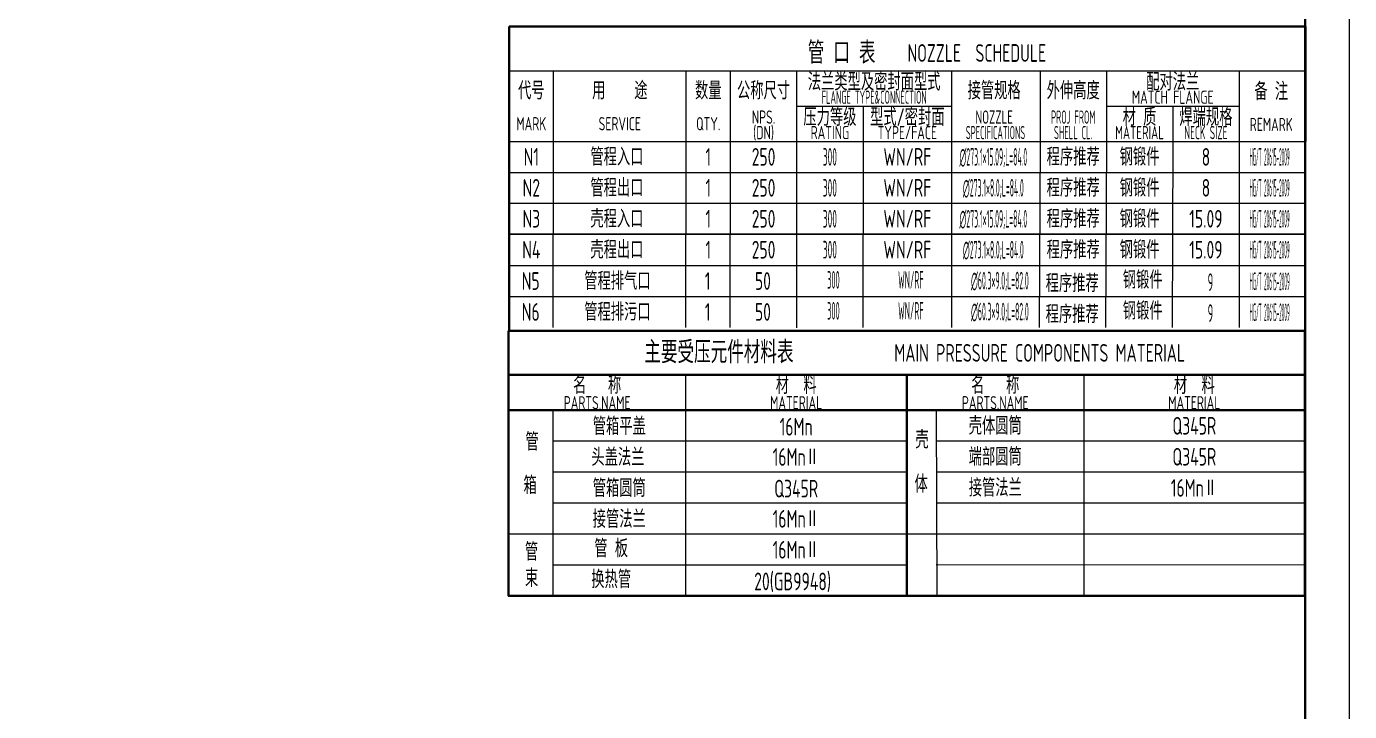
# Model space of a CAD drawing. Header units: millimetres. Extents: x 5765 to 6606, y -201 to 393.
# Drawn here: x 6306.9 to 6606, y -45.6 to 109.4 of the extents above; entities that cross this region are included whole.
import ezdxf
from ezdxf.enums import TextEntityAlignment as Align

# ---------------------------------------------------------------- set-up
doc = ezdxf.new("R2010")
doc.units = ezdxf.units.MM
for name, color, linetype, lineweight in [('1粗实线', 7, 'Continuous', 35), ('2细实线', 3, 'Continuous', 13), ('7文本', 2, 'Continuous', 13), ('9图表', 4, 'Continuous', 13)]:
    doc.layers.add(name, color=color, linetype=linetype, lineweight=lineweight)
doc.styles.add('lanpec', font='bpec_e.shx', dxfattribs={"width": 0.75, "bigfont": 'hztxt.shx'})

# ---------------------------------------------------------------- blocks, each defined once
blk = doc.blocks.new('A1')
at = {"layer": '1粗实线'}
blk.add_lwpolyline([(-816, 10), (-10, 10), (-10, 584), (-816, 584)], close=True, dxfattribs=at)
at = {"layer": '9图表'}
blk.add_lwpolyline([(-841, 0), (0, 0), (0, 594), (-841, 594)], close=True, dxfattribs=at)
blk = doc.blocks.new('管口表表头')
at = {"layer": '1粗实线'}
for p, q in [((-180, 0), (-180, -26)), ((0, 0), (-180, 0)), ((0, 0), (0, -26))]:
    blk.add_line(p, q, dxfattribs=at)
at = {"layer": '9图表'}
for p, q in [((-180, -10), (0, -10)), ((-180, -10), (0, -10)), ((-180, -26), (0, -26))]:
    blk.add_line(p, q, dxfattribs=at)
at = {"layer": '9图表', "color": 4}
for p, q in [((-170, -26), (-170, -10)), ((-140, -26), (-140, -10)), ((-130, -26), (-130, -10)), ((-115, -26), (-115, -10)), ((-80, -10), (-80, -26)), ((-60, -10), (-60, -26)), ((-45, -10), (-45, -26)), ((-15, -10), (-15, -26)), ((-115, -18), (-80, -18)), ((-100, -18), (-100, -26)), ((-45, -18), (-15, -18)), ((-30, -18), (-30, -26))]:
    blk.add_line(p, q, dxfattribs=at)
at = {"layer": '7文本', "color": 4, "style": 'lanpec', "width": 0.75}
for s, height, p in [('管 口 表', 5, (-112.51, -8.44)), ('NOZZLE  SCHEDULE', 4, (-89.97, -8))]:
    blk.add_text(s, height=height, dxfattribs=at).set_placement(p)
at = {"layer": '7文本', "color": 4, "style": 'lanpec'}
for s, height, width, p in [('法兰类型及密封面型式', 4, 0.75, (-97.5, -12.5)), ('配对法兰', 4, 0.75, (-30, -12.5)), ('代号', 4, 0.75, (-175, -14.5)), ('用    途', 4, 0.75, (-155, -14.5)), ('数量', 4, 0.75, (-135, -14.5)), ('公称尺寸', 4, 0.75, (-122.5, -14.5)), ('FLANGE TYPE&CONNECTION', 3, 0.5, (-97.5, -16)), ('接管规格', 4, 0.75, (-70.37, -14.5)), ('外伸高度', 4, 0.75, (-52.5, -14.5)), ('MATCH FLANGE', 3, 0.75, (-30, -16)), ('备 注', 4, 0.75, (-7.73, -14.67)), ('MARK', 3, 0.75, (-175, -22)), ('SERVICE', 3, 0.75, (-155, -22)), ('QTY.', 3, 0.75, (-135, -22)), ('NPS.', 3, 0.75, (-122.5, -20.5)), ('压力等级', 4, 0.75, (-107.5, -20.5)), ('型式/密封面', 4, 0.75, (-90, -20.5)), ('NOZZLE', 3, 0.7, (-70.37, -20.5)), ('PROJ FROM', 3, 0.55, (-52.5, -20.5)), ('材 质', 4, 0.75, (-37.5, -20.5)), ('焊端规格', 4, 0.75, (-22.5, -20.5)), ('REMARK', 3, 0.75, (-7.73, -22.17)), ('(DN)', 3, 0.75, (-122.5, -24)), ('RATING', 3, 0.75, (-107.5, -24)), ('TYPE/FACE', 3, 0.75, (-90, -24)), ('SPECIFICATIONS', 3, 0.5, (-70.07, -24)), ('SHELL CL.', 3, 0.55, (-52.5, -24)), ('MATERIAL', 3, 0.7, (-37.5, -24)), ('NECK SIZE', 3, 0.6, (-22.5, -24))]:
    blk.add_text(s, height=height, dxfattribs=dict(at, width=width)).set_placement(p, align=Align.MIDDLE_CENTER)

msp = doc.modelspace()

# ---------------------------------------------------------------- linework, layer by layer
at = {"layer": '1粗实线'}
for p, q in [((6416.062, 109.422), (6416.062, 40.584)), ((6415.94, 30.584), (6595.94, 30.584)), ((6505.94, 30.584), (6505.94, -19.416)), ((6595.94, 22.584), (6415.94, 22.584))]:
    msp.add_line(p, q, dxfattribs=at)
msp.add_lwpolyline([(6415.94, 40.584), (6595.94, 40.584), (6595.94, -19.416), (6415.94, -19.416)], close=True, dxfattribs=at)
at = {"layer": '9图表'}
for p, q in [((6426.02, 41.29), (6426.062, 83.422)), ((6456.01, 41.3), (6456.062, 83.422)), ((6466.05, 41.3), (6466.062, 83.422)), ((6481.05, 41.25), (6481.062, 83.422)), ((6496.062, 83.422), (6496.04, 41.36)), ((6516.062, 83.422), (6516.03, 41.3)), ((6536.062, 83.422), (6535.85, 41.36)), ((6551.062, 83.422), (6550.85, 41.31)), ((6566.062, 83.313), (6565.95, 41.36)), ((6581.062, 83.313), (6581.05, 41.31)), ((6416.062, 76.422), (6596.062, 76.422)), ((6416.062, 69.422), (6596.062, 69.422)), ((6416.062, 62.422), (6596.062, 62.422)), ((6596.062, 62.422), (6416.062, 62.422)), ((6416.062, 62.422), (6596.062, 62.422)), ((6455.939, 30.584), (6455.939, -19.416)), ((6545.939, 30.584), (6545.939, -19.416)), ((6425.939, 22.584), (6425.939, -19.416)), ((6512.573, 22.49), (6512.713, -19.42)), ((6505.94, 15.584), (6425.939, 15.584)), ((6595.94, 15.584), (6512.553, 15.6)), ((6505.94, 8.584), (6425.939, 8.584)), ((6595.94, 8.584), (6512.553, 8.57)), ((6505.94, 1.584), (6425.939, 1.584)), ((6595.94, 1.584), (6512.623, 1.59)), ((6505.94, -5.416), (6415.94, -5.421)), ((6595.94, -5.416), (6505.94, -5.416)), ((6595.94, -5.416), (6505.94, -5.416)), ((6505.94, -12.416), (6425.939, -12.416)), ((6505.94, -12.416), (6425.939, -12.416)), ((6595.94, -12.416), (6512.613, -12.4))]:
    msp.add_line(p, q, dxfattribs=at)
at = {"layer": '9图表', "ltscale": 0.5}
for p, q in [((6415.92, 55.342), (6595.92, 55.342)), ((6415.92, 48.342), (6595.92, 48.342))]:
    msp.add_line(p, q, dxfattribs=at)
at = {"layer": '9图表', "color": 4}
msp.add_line((6415.94, -19.416), (6595.94, -19.416), dxfattribs=at)

# ---------------------------------------------------------------- block references
at = {"layer": '2细实线'}
for name, p in [('A1', (6606.028, -200.559)), ('管口表表头', (6596.062, 109.422)), ('管口表表头', (6596.062, 109.422))]:
    msp.add_blockref(name, p, dxfattribs=at)

# ---------------------------------------------------------------- texts
at = {"layer": '7文本', "style": 'lanpec'}
for s, width, p in [('N1', 0.75, (6421.062, 79.922)), ('管程入口', 0.75, (6440.412, 79.922)), ('1', 0.75, (6461.062, 79.922)), ('250', 0.75, (6473.562, 79.922)), ('300', 0.45, (6488.562, 79.922)), ('WN/RF', 0.75, (6506.062, 79.922)), ('∅273.1×15.09;L=84.0', 0.3, (6525.508, 79.922)), ('程序推荐', 0.75, (6543.562, 79.922)), ('钢锻件', 0.75, (6558.562, 79.922)), ('8', 0.75, (6573.562, 79.922)), ('HG/T 20615-2009', 0.2, (6587.948, 79.922)), ('N2', 0.75, (6421.062, 72.922)), ('管程出口', 0.75, (6440.412, 72.922)), ('1', 0.75, (6461.062, 72.922)), ('250', 0.75, (6473.562, 72.922)), ('300', 0.45, (6488.562, 72.922)), ('WN/RF', 0.75, (6506.062, 72.922)), ('∅273.1×8.0;L=84.0', 0.3, (6525.508, 72.922)), ('程序推荐', 0.75, (6543.562, 72.922)), ('钢锻件', 0.75, (6558.562, 72.922)), ('8', 0.75, (6573.562, 72.922)), ('HG/T 20615-2009', 0.2, (6587.948, 72.922)), ('N3', 0.75, (6421.062, 65.922)), ('壳程入口', 0.75, (6440.412, 65.922)), ('1', 0.75, (6461.062, 65.922)), ('250', 0.75, (6473.562, 65.922)), ('300', 0.45, (6488.562, 65.922)), ('WN/RF', 0.75, (6506.062, 65.922)), ('∅273.1×15.09;L=84.0', 0.3, (6525.508, 65.922)), ('程序推荐', 0.75, (6543.562, 65.922)), ('钢锻件', 0.75, (6558.562, 65.922)), ('15.09', 0.75, (6573.562, 65.922)), ('HG/T 20615-2009', 0.2, (6587.948, 65.922)), ('N4', 0.75, (6421.062, 58.922)), ('壳程出口', 0.75, (6440.412, 58.922)), ('1', 0.75, (6461.062, 58.922)), ('250', 0.75, (6473.562, 58.922)), ('300', 0.45, (6488.562, 58.922)), ('WN/RF', 0.75, (6506.062, 58.922)), ('∅273.1×8.0;L=84.0', 0.3, (6525.508, 58.922)), ('程序推荐', 0.75, (6543.562, 58.922)), ('钢锻件', 0.75, (6558.562, 58.922)), ('15.09', 0.75, (6573.562, 58.922)), ('HG/T 20615-2009', 0.2, (6587.948, 58.922)), ('管箱平盖', 0.75, (6440.938, 18.99)), ('壳体圆筒', 0.75, (6525.94, 19.084)), ('Q345R', 0.75, (6570.939, 19.084)), ('16Mn', 0.75, (6480.939, 18.874)), ('壳', 0.75, (6509.383, 15.95)), ('头盖法兰', 0.75, (6440.642, 11.989)), ('16MnⅡ', 0.75, (6480.859, 12.036)), ('端部圆筒', 0.75, (6525.941, 12.084)), ('Q345R', 0.75, (6570.941, 12.084)), ('管箱圆筒', 0.75, (6440.938, 4.99)), ('Q345R', 0.75, (6480.939, 4.874)), ('体', 0.75, (6509.193, 5.926)), ('接管法兰', 0.75, (6525.94, 5.084)), ('16MnⅡ', 0.75, (6570.859, 5.036)), ('接管法兰', 0.75, (6440.938, -2.01)), ('16MnⅡ', 0.75, (6480.859, -1.964)), ('管 板', 0.75, (6439.12, -8.652)), ('16MnⅡ', 0.75, (6480.856, -8.964)), ('换热管', 0.75, (6439.12, -15.652)), ('20(GB9948)', 0.75, (6480.141, -16.126))]:
    msp.add_text(s, height=4, dxfattribs=dict(at, width=width)).set_placement(p, align=Align.MIDDLE_CENTER)
at = {"layer": '7文本', "color": 2, "style": 'lanpec'}
for s, width, p in [('N5', 0.75, (6420.92, 51.842)), ('管程排气口', 0.75, (6440.52, 51.842)), ('1', 0.75, (6460.92, 51.842)), ('50', 0.75, (6473.42, 51.842)), ('300', 0.4, (6489.36, 52.099)), ('WN/RF', 0.4, (6506.86, 52.099)), ('∅60.3×9.0;L=82.0', 0.3, (6526.989, 51.928)), ('钢锻件', 0.75, (6559.277, 52.099)), ('程序推荐', 0.75, (6543.336, 51.33)), ('9', 0.5, (6574.583, 51.57)), ('HG/T 20615-2009', 0.2, (6587.97, 51.76)), ('N6', 0.75, (6420.92, 44.842)), ('管程排污口', 0.75, (6440.52, 44.842)), ('1', 0.75, (6460.92, 44.842)), ('50', 0.75, (6473.42, 44.842)), ('300', 0.4, (6489.36, 45.099)), ('WN/RF', 0.4, (6506.86, 45.099)), ('∅60.3×9.0;L=82.0', 0.3, (6526.989, 44.928)), ('程序推荐', 0.75, (6543.336, 44.33)), ('钢锻件', 0.75, (6559.277, 45.099)), ('9', 0.5, (6574.583, 44.57)), ('HG/T 20615-2009', 0.2, (6587.97, 44.76))]:
    msp.add_text(s, height=4, dxfattribs=dict(at, width=width)).set_placement(p, align=Align.MIDDLE_CENTER)
at = {"layer": '7文本', "color": 4, "style": 'lanpec', "width": 0.75}
for s, height, p in [('主要受压元件材料表', 5, (6463.473, 35.739)), ('MAIN PRESSURE COMPONENTS MATERIAL ', 4, (6536.792, 35.584)), ('名   称', 4, (6435.94, 28.298)), ('材  料', 4, (6480.939, 28.298)), ('名   称', 4, (6525.939, 28.298)), ('材  料', 4, (6570.939, 28.298)), ('PARTS.NAME', 3, (6435.94, 24.298)), ('MATERIAL', 3, (6480.939, 24.298)), ('PARTS.NAME', 3, (6525.939, 24.298)), ('MATERIAL', 3, (6570.939, 24.298))]:
    msp.add_text(s, height=height, dxfattribs=at).set_placement(p, align=Align.MIDDLE_CENTER)
at = {"layer": '7文本', "style": 'lanpec', "width": 0.75}
for s, p in [('管', (6419.729, 13.472)), ('箱', (6419.291, 3.624)), ('管', (6419.617, -11.405)), ('束', (6419.617, -17.358))]:
    msp.add_text(s, height=4, dxfattribs=at).set_placement(p)

doc.saveas('drawing.dxf')
